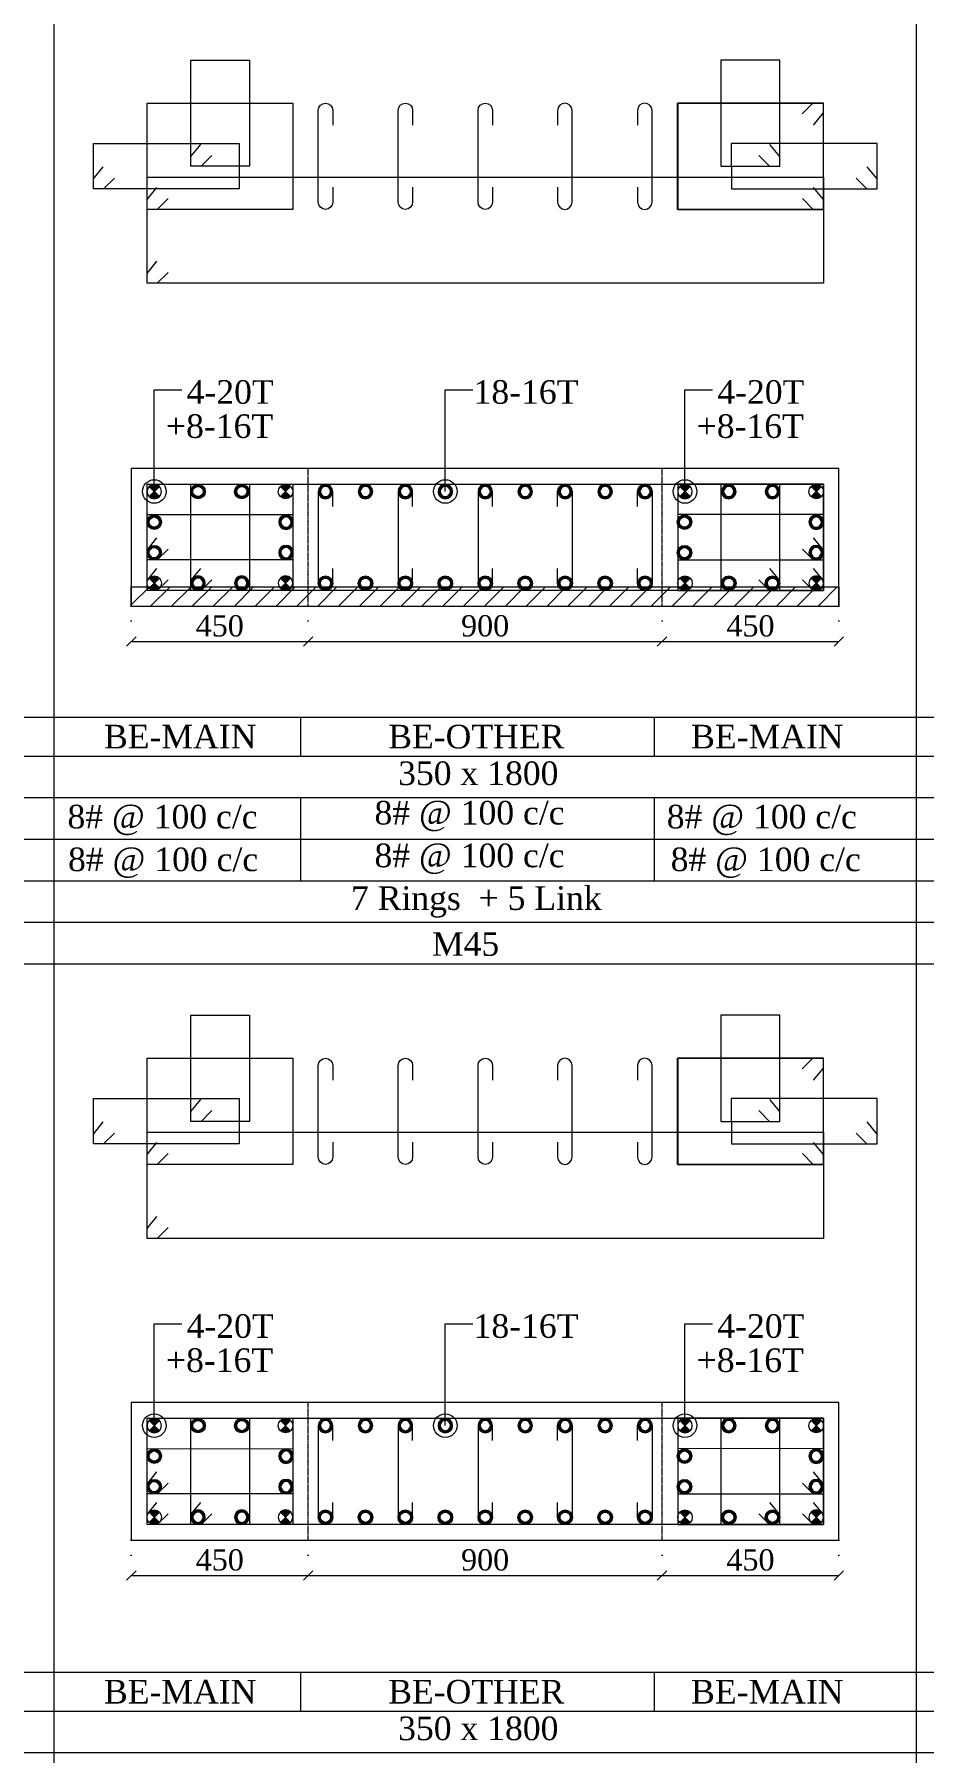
# Model space of a CAD drawing. Header units: millimetres. Extents: x 303 to 27724, y 300 to 68956.
# Drawn here: x 14513 to 16775, y 30529 to 34898 of the extents above; entities that cross this region are included whole.
import ezdxf

# ---------------------------------------------------------------- set-up
doc = ezdxf.new("R2010")
doc.units = ezdxf.units.MM
doc.linetypes.add('( Hidden )', pattern=[0.375, 0.25, -0.125])
doc.linetypes.add('DOT2', pattern=[0.125, 0, -0.125])
doc.layers.get('Defpoints').update_dxf_attribs({"lineweight": 0})
for name, color, linetype, lineweight in [('S-COL. STEEL DIA', 1, 'Continuous', 9), ('S-DIM FOOTING', 7, 'Continuous', 0), ('S-SECTION', 5, 'Continuous', 0), ('S-SECTION MARK', 7, 'Continuous', 0), ('S-SHEET', 7, 'Continuous', 0), ('S-STEEL', 1, 'Continuous', 9), ('S-STEEL-1', 1, 'Continuous', 0), ('S-STEEL-1 C.S.', 106, 'Continuous', 0), ('S-TEXT', 7, 'Continuous', 0), ('STRU.HATCH', 8, 'Continuous', 0)]:
    doc.layers.add(name, color=color, linetype=linetype, lineweight=lineweight)
doc.styles.add('AR', font='ARIALUNI.TTF', dxfattribs={"width": 0.8})
doc.styles.add('S-ROMANS', font='times.ttf')
doc.styles.add('TEXT', font='times.ttf')
doc.dimstyles.new('100', dxfattribs={"dimtxt": 180, "dimasz": 80, "dimexe": 0.18, "dimexo": 0.0625, "dimgap": 1, "dimtad": 1, "dimdec": 0, "dimzin": 0, "dimdsep": 46, "dimtxsty": 'AR', "dimblk": 'DOT', "dimcen": 0.09, "dimse1": 1, "dimse2": 1, "dimclrd": 50, "dimclrt": 256, "dimadec": 0, "dimazin": 0, "dimtfac": 1, "dimtdec": 0, "dimtix": 1, "dimtofl": 0, "dimtmove": 2, "dimatfit": 0, "dimfxl": 1, "dimtolj": 1, "dimtzin": 0, "dimlwd": -1, "dimarcsym": 0})
doc.dimstyles.new('SETU', dxfattribs={"dimtxt": 230, "dimasz": 0.2, "dimexe": 0.1, "dimexo": 0.1, "dimgap": 0.05, "dimtad": 1, "dimdec": 0, "dimzin": 0, "dimdsep": 46, "dimtxsty": 'TEXT', "dimblk": 'OBLIQUE', "dimcen": 0.09, "dimdle": 0.1, "dimclrd": 4, "dimclre": 256, "dimclrt": 256, "dimadec": 1, "dimazin": 0, "dimtfac": 1, "dimtdec": 0, "dimtix": 1, "dimtofl": 0, "dimtmove": 2, "dimatfit": 0, "dimfxl": 1, "dimtolj": 1, "dimtzin": 0, "dimlwd": -1, "dimlwe": -1, "dimarcsym": 1})

# ---------------------------------------------------------------- blocks, each defined once
blk = doc.blocks.new('*U18')
at = {"layer": 'S-COL. STEEL DIA'}
h = blk.add_hatch(color=256, dxfattribs=at)
h.dxf.hatch_style = 1
h.paths.add_polyline_path([(0, 0), (0, -18.5, 0.198912), (13, -13)])
h.paths.add_polyline_path([(0, 0), (-13, -13, 0.198912), (0, -18.5)])
h.paths.add_polyline_path([(0, 18.5, 0.198912), (-13, 13), (0, 0)])
h.paths.add_polyline_path([(13, 13, 0.198912), (0, 18.5), (0, 0)])
at = {"layer": 'S-COL. STEEL DIA', "lineweight": 5}
for p, q in [((-13, 13), (13, -13)), ((13, 13), (-13, -13))]:
    blk.add_line(p, q, dxfattribs=at)
blk.add_circle((0, 0), 18.5, dxfattribs=at)
blk = doc.blocks.new('*U4')
at = {"layer": 'S-COL. STEEL DIA'}
h = blk.add_hatch(color=256, dxfattribs=at)
h.dxf.hatch_style = 1
h.paths.add_polyline_path([(-18.5, 0, 1), (18.5, 0, 1)])
h.paths.add_polyline_path([(13, 0, -1), (-13, 0, -1)], flags=16)
at = {"layer": 'S-COL. STEEL DIA', "lineweight": 5}
for radius in [18.5, 13]:
    blk.add_circle((0, 0), radius, dxfattribs=at)
blk = doc.blocks.new('_Oblique')
at = {"color": 0, "linetype": 'ByBlock', "lineweight": -2}
blk.add_line((-0.5, -0.5), (0.5, 0.5), dxfattribs=at)
blk = doc.blocks.new('*D2127')
at = {"layer": 'Defpoints', "color": 0}
for p in [(14759.7, 31069.4), (15209.7, 31069.4), (15209.7, 30979.5)]:
    blk.add_point(p, dxfattribs=at)
at = {"layer": 'S-DIM FOOTING', "linetype": 'DOT2', "ltscale": 300}
for p, q in [((14759.7, 31069.3), (14759.7, 30979.4)), ((15209.7, 31069.3), (15209.7, 30979.4))]:
    blk.add_line(p, q, dxfattribs=at)
at = {"layer": 'S-DIM FOOTING', "ltscale": 300}
blk.add_line((14759.5, 30979.5), (15209.8, 30979.5), dxfattribs=at)
at = {"layer": 'S-DIM FOOTING', "linetype": 'ByBlock', "xscale": 24, "yscale": 24, "zscale": 24, "rotation": 180}
blk.add_blockref('_Oblique', (14759.7, 30979.5), dxfattribs=at)
at = {"layer": 'S-DIM FOOTING', "linetype": 'ByBlock', "xscale": 24, "yscale": 24, "zscale": 24}
blk.add_blockref('_Oblique', (15209.7, 30979.5), dxfattribs=at)
at = {"layer": 'S-DIM FOOTING', "insert": (14984.7, 31019), "char_height": 54, "attachment_point": 5, "style": 'TEXT'}
blk.add_mtext('\\A1;450', dxfattribs=at)
blk = doc.blocks.new('*D2128')
at = {"layer": 'Defpoints', "color": 0}
for p in [(15209.7, 31069.4), (16109.7, 31069.4), (16109.7, 30979.5)]:
    blk.add_point(p, dxfattribs=at)
at = {"layer": 'S-DIM FOOTING', "linetype": 'DOT2', "ltscale": 300}
for p, q in [((15209.7, 31069.3), (15209.7, 30979.4)), ((16109.7, 31069.3), (16109.7, 30979.4))]:
    blk.add_line(p, q, dxfattribs=at)
at = {"layer": 'S-DIM FOOTING', "ltscale": 300}
blk.add_line((15209.5, 30979.5), (16109.8, 30979.5), dxfattribs=at)
at = {"layer": 'S-DIM FOOTING', "linetype": 'ByBlock', "xscale": 24, "yscale": 24, "zscale": 24, "rotation": 180}
blk.add_blockref('_Oblique', (15209.7, 30979.5), dxfattribs=at)
at = {"layer": 'S-DIM FOOTING', "linetype": 'ByBlock', "xscale": 24, "yscale": 24, "zscale": 24}
blk.add_blockref('_Oblique', (16109.7, 30979.5), dxfattribs=at)
at = {"layer": 'S-DIM FOOTING', "insert": (15659.7, 31019.1), "char_height": 54, "attachment_point": 5, "style": 'TEXT'}
blk.add_mtext('\\A1;900', dxfattribs=at)
blk = doc.blocks.new('*D2129')
at = {"layer": 'Defpoints', "color": 0}
for p in [(16109.7, 31069.4), (16559.7, 31069.4), (16559.7, 30979.5)]:
    blk.add_point(p, dxfattribs=at)
at = {"layer": 'S-DIM FOOTING', "linetype": 'DOT2', "ltscale": 300}
for p, q in [((16109.7, 31069.3), (16109.7, 30979.4)), ((16559.7, 31069.3), (16559.7, 30979.4))]:
    blk.add_line(p, q, dxfattribs=at)
at = {"layer": 'S-DIM FOOTING', "ltscale": 300}
blk.add_line((16109.5, 30979.5), (16559.8, 30979.5), dxfattribs=at)
at = {"layer": 'S-DIM FOOTING', "linetype": 'ByBlock', "xscale": 24, "yscale": 24, "zscale": 24, "rotation": 180}
blk.add_blockref('_Oblique', (16109.7, 30979.5), dxfattribs=at)
at = {"layer": 'S-DIM FOOTING', "linetype": 'ByBlock', "xscale": 24, "yscale": 24, "zscale": 24}
blk.add_blockref('_Oblique', (16559.7, 30979.5), dxfattribs=at)
at = {"layer": 'S-DIM FOOTING', "insert": (16334.7, 31019), "char_height": 54, "attachment_point": 5, "style": 'TEXT'}
blk.add_mtext('\\A1;450', dxfattribs=at)
blk = doc.blocks.new('_Dot')
at = {"linetype": 'ByBlock', "lineweight": -2}
blk.add_line((-0.5, 0), (-1, 0), dxfattribs=at)
at = {"linetype": 'ByBlock', "const_width": 0.5}
blk.add_lwpolyline([(-0.25, 0, 1), (0.25, 0, 1)], format="xyb", close=True, dxfattribs=at)
blk = doc.blocks.new('*D2130')
at = {"layer": 'Defpoints', "color": 0}
for p in [(14759.7, 33444.1), (15209.7, 33444.1), (15209.7, 33354.2)]:
    blk.add_point(p, dxfattribs=at)
at = {"layer": 'S-DIM FOOTING', "linetype": 'DOT2', "ltscale": 300}
for p, q in [((14759.7, 33444), (14759.7, 33354.1)), ((15209.7, 33444), (15209.7, 33354.1))]:
    blk.add_line(p, q, dxfattribs=at)
at = {"layer": 'S-DIM FOOTING', "ltscale": 300}
blk.add_line((14759.5, 33354.2), (15209.8, 33354.2), dxfattribs=at)
at = {"layer": 'S-DIM FOOTING', "linetype": 'ByBlock', "xscale": 24, "yscale": 24, "zscale": 24, "rotation": 180}
blk.add_blockref('_Oblique', (14759.7, 33354.2), dxfattribs=at)
at = {"layer": 'S-DIM FOOTING', "linetype": 'ByBlock', "xscale": 24, "yscale": 24, "zscale": 24}
blk.add_blockref('_Oblique', (15209.7, 33354.2), dxfattribs=at)
at = {"layer": 'S-DIM FOOTING', "insert": (14984.7, 33393.7), "char_height": 54, "attachment_point": 5, "style": 'TEXT'}
blk.add_mtext('\\A1;450', dxfattribs=at)
blk = doc.blocks.new('*D2131')
at = {"layer": 'Defpoints', "color": 0}
for p in [(15209.7, 33444.1), (16109.7, 33444.1), (16109.7, 33354.2)]:
    blk.add_point(p, dxfattribs=at)
at = {"layer": 'S-DIM FOOTING', "linetype": 'DOT2', "ltscale": 300}
for p, q in [((15209.7, 33444), (15209.7, 33354.1)), ((16109.7, 33444), (16109.7, 33354.1))]:
    blk.add_line(p, q, dxfattribs=at)
at = {"layer": 'S-DIM FOOTING', "ltscale": 300}
blk.add_line((15209.5, 33354.2), (16109.8, 33354.2), dxfattribs=at)
at = {"layer": 'S-DIM FOOTING', "linetype": 'ByBlock', "xscale": 24, "yscale": 24, "zscale": 24, "rotation": 180}
blk.add_blockref('_Oblique', (15209.7, 33354.2), dxfattribs=at)
at = {"layer": 'S-DIM FOOTING', "linetype": 'ByBlock', "xscale": 24, "yscale": 24, "zscale": 24}
blk.add_blockref('_Oblique', (16109.7, 33354.2), dxfattribs=at)
at = {"layer": 'S-DIM FOOTING', "insert": (15659.7, 33393.8), "char_height": 54, "attachment_point": 5, "style": 'TEXT'}
blk.add_mtext('\\A1;900', dxfattribs=at)
blk = doc.blocks.new('*D2132')
at = {"layer": 'Defpoints', "color": 0}
for p in [(16109.7, 33444.1), (16559.7, 33444.1), (16559.7, 33354.2)]:
    blk.add_point(p, dxfattribs=at)
at = {"layer": 'S-DIM FOOTING', "linetype": 'DOT2', "ltscale": 300}
for p, q in [((16109.7, 33444), (16109.7, 33354.1)), ((16559.7, 33444), (16559.7, 33354.1))]:
    blk.add_line(p, q, dxfattribs=at)
at = {"layer": 'S-DIM FOOTING', "ltscale": 300}
blk.add_line((16109.5, 33354.2), (16559.8, 33354.2), dxfattribs=at)
at = {"layer": 'S-DIM FOOTING', "linetype": 'ByBlock', "xscale": 24, "yscale": 24, "zscale": 24, "rotation": 180}
blk.add_blockref('_Oblique', (16109.7, 33354.2), dxfattribs=at)
at = {"layer": 'S-DIM FOOTING', "linetype": 'ByBlock', "xscale": 24, "yscale": 24, "zscale": 24}
blk.add_blockref('_Oblique', (16559.7, 33354.2), dxfattribs=at)
at = {"layer": 'S-DIM FOOTING', "insert": (16334.7, 33393.7), "char_height": 54, "attachment_point": 5, "style": 'TEXT'}
blk.add_mtext('\\A1;450', dxfattribs=at)

msp = doc.modelspace()

# ---------------------------------------------------------------- hatches: boundary and pattern name
at = {"layer": 'STRU.HATCH'}
h = msp.add_hatch(dxfattribs=at)
h.set_pattern_fill('ANSI31', color=256, scale=300)
h.set_pattern_definition([(45, (-1816853.082, -590815.696), (-26.5165043, 26.5165043), [])])
h.paths.add_polyline_path([(14759.7, 33493.5), (16559.7, 33493.4), (16559.7, 33443.5), (14759.7, 33443.7)])

# ---------------------------------------------------------------- linework, layer by layer
at = {"layer": 'S-SECTION'}
for points, elevation in [([(16559.7, 33444.1), (16559.7, 33794.1), (14759.7, 33794.1), (14759.7, 33444.1)], 8.9), ([(16559.7, 31069.4), (16559.7, 31419.4), (14759.7, 31419.4), (14759.7, 31069.4)], 17.8)]:
    msp.add_lwpolyline(points, close=True, dxfattribs=dict(at, elevation=elevation))
at = {"layer": 'S-SHEET'}
for p, q in [((14562.7, 68956, 0.5), (14562.7, 299.8, 1)), ((16756.3, 68956, 1.3), (16756.3, 299.8, 1.9)), ((303, 33162.3, 7.4), (27724.1, 33162.3, 7.4)), ((15190.1, 33162.3, -0.7), (15190.1, 33062.8, -0.7)), ((16090.1, 33162.3, -0.7), (16090.1, 33062.8, -0.7)), ((303, 33062.8, -0.7), (27724.1, 33062.8, -0.7)), ((303, 32957.5, -0.7), (27724.1, 32957.5, -0.7)), ((303, 32957.5, -0.7), (27724.1, 32957.5, -0.7)), ((15190.1, 32957.5, -0.7), (15190.1, 32746.2, -0.7)), ((16090.1, 32957.5, -0.7), (16090.1, 32746.2, -0.7)), ((303, 32851.7, -0.7), (27724.1, 32851.7, -0.7)), ((303, 32746.2, -0.7), (27724.1, 32746.2, -0.7)), ((303, 32640.7, -0.7), (27724.1, 32640.7, -0.7)), ((303, 30734.2, 7.4), (27724.1, 30734.2, 7.4)), ((15190.1, 30734.1, 1.6), (15190.1, 30634.5, 1.6)), ((16090.1, 30734.1, 1.6), (16090.1, 30634.5, 1.6)), ((303, 30634.7, -0.7), (27724.1, 30634.7, -0.7)), ((303, 30529.5, -0.7), (27724.1, 30529.5, -0.7)), ((303, 30529.5, -0.7), (27724.1, 30529.5, -0.7))]:
    msp.add_line(p, q, dxfattribs=at)
at = {"layer": 'S-SHEET', "color": 0}
msp.add_line((303, 32535.2, -0.7), (27724.1, 32535.2, -0.7), dxfattribs=at)
at = {"layer": 'S-STEEL', "color": 3}
for points, elevation in [([(15272.1, 34509), (15272.1, 34471.3, -1), (15235.2, 34471.3), (15235.2, 34704.4, -1), (15272.1, 34704.4), (15272.1, 34667.2)], 17.8), ([(15475.3, 34509), (15475.3, 34471.3, -1), (15438.4, 34471.3), (15438.4, 34704.4, -1), (15475.3, 34704.4), (15475.3, 34667.2)], 17.8), ([(15678.5, 34509), (15678.5, 34471.3, -1), (15641.6, 34471.3), (15641.6, 34704.4, -1), (15678.5, 34704.4), (15678.5, 34667.2)], 17.8), ([(15844, 34509), (15844, 34471.3, 1), (15880.9, 34471.3), (15880.9, 34704.4, 1), (15844, 34704.4), (15844, 34667.2)], 17.8), ([(16047.3, 34509), (16047.3, 34471.3, 1), (16084.2, 34471.3), (16084.2, 34704.4, 1), (16047.3, 34704.4), (16047.3, 34667.2)], 17.8), ([(15272.1, 33697.9), (15272.1, 33735.6, 1), (15235.2, 33735.6), (15235.2, 33502.5, 1), (15272.1, 33502.5), (15272.1, 33539.8)], 8.9), ([(15475.3, 33697.9), (15475.3, 33735.6, 1), (15438.4, 33735.6), (15438.4, 33502.5, 1), (15475.3, 33502.5), (15475.3, 33539.8)], 8.9), ([(15678.5, 33697.9), (15678.5, 33735.6, 1), (15641.6, 33735.6), (15641.6, 33502.5, 1), (15678.5, 33502.5), (15678.5, 33539.8)], 8.9), ([(15844, 33697.9), (15844, 33735.6, -1), (15880.9, 33735.6), (15880.9, 33502.5, -1), (15844, 33502.5), (15844, 33539.8)], 8.9), ([(16047.3, 33697.9), (16047.3, 33735.6, -1), (16084.2, 33735.6), (16084.2, 33502.5, -1), (16047.3, 33502.5), (16047.3, 33539.8)], 8.9), ([(15272.1, 32081), (15272.1, 32043.3, -1), (15235.2, 32043.3), (15235.2, 32276.4, -1), (15272.1, 32276.4), (15272.1, 32239.1)], 17.8), ([(15475.3, 32081), (15475.3, 32043.3, -1), (15438.4, 32043.3), (15438.4, 32276.4, -1), (15475.3, 32276.4), (15475.3, 32239.1)], 17.8), ([(15678.5, 32081), (15678.5, 32043.3, -1), (15641.6, 32043.3), (15641.6, 32276.4, -1), (15678.5, 32276.4), (15678.5, 32239.1)], 17.8), ([(15844, 32081), (15844, 32043.3, 1), (15880.9, 32043.3), (15880.9, 32276.4, 1), (15844, 32276.4), (15844, 32239.1)], 17.8), ([(16047.3, 32081), (16047.3, 32043.3, 1), (16084.2, 32043.3), (16084.2, 32276.4, 1), (16047.3, 32276.4), (16047.3, 32239.1)], 17.8), ([(15272.1, 31323.2), (15272.1, 31360.9, 1), (15235.2, 31360.9), (15235.2, 31127.9, 1), (15272.1, 31127.9), (15272.1, 31165.1)], 17.8), ([(15475.3, 31323.2), (15475.3, 31360.9, 1), (15438.4, 31360.9), (15438.4, 31127.9, 1), (15475.3, 31127.9), (15475.3, 31165.1)], 17.8), ([(15678.5, 31323.2), (15678.5, 31360.9, 1), (15641.6, 31360.9), (15641.6, 31127.9, 1), (15678.5, 31127.9), (15678.5, 31165.1)], 17.8), ([(15844, 31323.2), (15844, 31360.9, -1), (15880.9, 31360.9), (15880.9, 31127.9, -1), (15844, 31127.9), (15844, 31165.1)], 17.8), ([(16047.3, 31323.2), (16047.3, 31360.9, -1), (16084.2, 31360.9), (16084.2, 31127.9, -1), (16047.3, 31127.9), (16047.3, 31165.1)], 17.8)]:
    msp.add_lwpolyline(points, format="xyb", dxfattribs=dict(at, elevation=elevation))
at = {"layer": 'S-STEEL', "color": 1}
for points, elevation in [([(16466.1, 34695.6), (16493.6, 34722.9), (16519.7, 34722.9), (16519.7, 34452.9), (16148.9, 34452.9), (16148.9, 34722.9), (16519.7, 34722.9), (16519.7, 34697.9), (16494.5, 34667)], 17.8), ([(14853.2, 34292.2), (14825.7, 34264.9), (14799.6, 34264.9), (14799.7, 34534.9), (16520.5, 34534.9), (16520.4, 34264.9), (14799.6, 34264.9), (14799.6, 34289.9), (14824.8, 34320.8)], 17.8), ([(14853.2, 33511.4), (14825.7, 33484.1), (14799.6, 33484.1), (14799.7, 33754.1), (16520.5, 33754.1), (16520.4, 33484.1), (14799.6, 33484.1), (14799.6, 33509.1), (14824.8, 33540)], 8.9), ([(16466.1, 32267.6), (16493.6, 32294.9), (16519.7, 32294.9), (16519.7, 32024.9), (16148.9, 32024.9), (16148.9, 32294.9), (16519.7, 32294.9), (16519.7, 32269.9), (16494.5, 32239)], 17.8), ([(14853.2, 31864.1), (14825.7, 31836.8), (14799.6, 31836.8), (14799.7, 32106.8), (16520.5, 32106.8), (16520.4, 31836.8), (14799.6, 31836.8), (14799.6, 31861.8), (14824.8, 31892.7)], 17.8), ([(14853.2, 31136.7), (14825.7, 31109.4), (14799.6, 31109.4), (14799.7, 31379.4), (16520.5, 31379.4), (16520.4, 31109.4), (14799.6, 31109.4), (14799.6, 31134.4), (14824.8, 31165.3)], 17.8)]:
    msp.add_lwpolyline(points, dxfattribs=dict(at, elevation=elevation))
at = {"layer": 'S-STEEL-1', "color": 41}
for points, elevation in [([(14964.5, 34589.7), (14937, 34562.3), (14910.9, 34562.3), (14910.9, 34832.3), (15060.4, 34832.3), (15060.4, 34562.3), (14910.9, 34562.3), (14910.9, 34587.4), (14936.1, 34618.2)], 17.8), ([(16355.6, 34589.7), (16383.1, 34562.3), (16409.2, 34562.3), (16409.2, 34832.3), (16259.7, 34832.3), (16259.7, 34562.3), (16409.2, 34562.3), (16409.2, 34587.4), (16384, 34618.2)], 17.8), ([(14716.8, 34532.4), (14689.3, 34505), (14663.2, 34505), (14663.2, 34620.1), (15034, 34620.1), (15034, 34505), (14663.2, 34505), (14663.2, 34530.1), (14688.4, 34560.9)], 17.8), ([(16603.3, 34532.4), (16630.8, 34505), (16656.8, 34505), (16656.8, 34620.1), (16286, 34620.1), (16286.1, 34505), (16656.8, 34505), (16656.8, 34530.1), (16631.7, 34560.9)], 17.8), ([(14964.5, 33511.4), (14937, 33484.1), (14910.9, 33484.1), (14910.9, 33754.1), (15060.4, 33754.1), (15060.4, 33484.1), (14910.9, 33484.1), (14910.9, 33509.1), (14936.1, 33540)], 8.9), ([(16355.6, 33511.4), (16383.1, 33484.1), (16409.2, 33484.1), (16409.2, 33754.1), (16259.7, 33754.1), (16259.7, 33484.1), (16409.2, 33484.1), (16409.2, 33509.1), (16384, 33540)], 8.9), ([(14853.2, 33589.1), (14825.7, 33561.8), (14799.6, 33561.8), (14799.7, 33676.8), (15170.5, 33676.8), (15170.4, 33561.8), (14799.6, 33561.8), (14799.6, 33586.8), (14824.8, 33617.7)], 8.9), ([(16466.9, 33589.1), (16494.4, 33561.8), (16520.4, 33561.8), (16520.4, 33676.8), (16149.6, 33676.8), (16149.6, 33561.8), (16520.4, 33561.8), (16520.4, 33586.8), (16495.3, 33617.7)], 8.9), ([(14964.5, 32161.6), (14937, 32134.3), (14910.9, 32134.3), (14910.9, 32404.3), (15060.4, 32404.3), (15060.4, 32134.3), (14910.9, 32134.3), (14910.9, 32159.3), (14936.1, 32190.2)], 17.8), ([(16355.6, 32161.6), (16383.1, 32134.3), (16409.2, 32134.3), (16409.2, 32404.3), (16259.7, 32404.3), (16259.7, 32134.3), (16409.2, 32134.3), (16409.2, 32159.3), (16384, 32190.2)], 17.8), ([(14716.8, 32104.3), (14689.3, 32077), (14663.2, 32077), (14663.2, 32192), (15034, 32192), (15034, 32077), (14663.2, 32077), (14663.2, 32102), (14688.4, 32132.9)], 17.8), ([(16603.3, 32104.3), (16630.8, 32077), (16656.8, 32077), (16656.8, 32192), (16286, 32192), (16286.1, 32077), (16656.8, 32077), (16656.8, 32102), (16631.7, 32132.9)], 17.8), ([(14964.5, 31136.7), (14937, 31109.4), (14910.9, 31109.4), (14910.9, 31379.4), (15060.4, 31379.4), (15060.4, 31109.4), (14910.9, 31109.4), (14910.9, 31134.4), (14936.1, 31165.3)], 17.8), ([(16355.6, 31136.7), (16383.1, 31109.4), (16409.2, 31109.4), (16409.2, 31379.4), (16259.7, 31379.4), (16259.7, 31109.4), (16409.2, 31109.4), (16409.2, 31134.4), (16384, 31165.3)], 17.8), ([(14853.2, 31214.4), (14825.7, 31187.1), (14799.6, 31187.1), (14799.7, 31302.2), (15170.5, 31302.1), (15170.4, 31187.1), (14799.6, 31187.1), (14799.6, 31212.1), (14824.8, 31243)], 17.8), ([(16466.9, 31214.4), (16494.4, 31187.1), (16520.4, 31187.1), (16520.4, 31302.2), (16149.6, 31302.1), (16149.6, 31187.1), (16520.4, 31187.1), (16520.4, 31212.1), (16495.3, 31243)], 17.8)]:
    msp.add_lwpolyline(points, dxfattribs=dict(at, elevation=elevation))
at = {"layer": 'S-STEEL-1', "color": 6}
for points, elevation in [([(14853.2, 34480.3), (14825.7, 34452.9), (14799.6, 34452.9), (14799.7, 34722.9), (15170.5, 34722.9), (15170.4, 34452.9), (14799.6, 34452.9), (14799.6, 34478), (14824.8, 34508.8)], 17.8), ([(16466.9, 34480.3), (16494.4, 34452.9), (16520.5, 34452.9), (16520.5, 34722.9), (16149.7, 34722.9), (16149.7, 34452.9), (16520.5, 34452.9), (16520.5, 34478), (16495.3, 34508.8)], 17.8), ([(14853.2, 33511.4), (14825.7, 33484.1), (14799.6, 33484.1), (14799.7, 33754.1), (15170.5, 33754.1), (15170.4, 33484.1), (14799.6, 33484.1), (14799.6, 33509.1), (14824.8, 33540)], 8.9), ([(16466.9, 33511.4), (16494.4, 33484.1), (16520.5, 33484.1), (16520.5, 33754.1), (16149.7, 33754.1), (16149.7, 33484.1), (16520.5, 33484.1), (16520.5, 33509.1), (16495.3, 33540)], 8.9), ([(14853.2, 32052.2), (14825.7, 32024.9), (14799.6, 32024.9), (14799.7, 32294.9), (15170.5, 32294.9), (15170.4, 32024.9), (14799.6, 32024.9), (14799.6, 32049.9), (14824.8, 32080.8)], 17.8), ([(16466.9, 32052.2), (16494.4, 32024.9), (16520.5, 32024.9), (16520.5, 32294.9), (16149.7, 32294.9), (16149.7, 32024.9), (16520.5, 32024.9), (16520.5, 32049.9), (16495.3, 32080.8)], 17.8), ([(14853.2, 31136.7), (14825.7, 31109.4), (14799.6, 31109.4), (14799.7, 31379.4), (15170.5, 31379.4), (15170.4, 31109.4), (14799.6, 31109.4), (14799.6, 31134.4), (14824.8, 31165.3)], 17.8), ([(16466.9, 31136.7), (16494.4, 31109.4), (16520.5, 31109.4), (16520.5, 31379.4), (16149.7, 31379.4), (16149.7, 31109.4), (16520.5, 31109.4), (16520.5, 31134.4), (16495.3, 31165.3)], 17.8)]:
    msp.add_lwpolyline(points, dxfattribs=dict(at, elevation=elevation))
at = {"layer": 'S-STEEL-1 C.S.', "color": 8, "linetype": '( Hidden )'}
for p, q in [((15209.7, 33444.1, 8.9), (15209.7, 33794.1, 8.9)), ((16109.7, 33444.1, 8.9), (16109.7, 33794.1, 8.9)), ((15209.7, 31069.4, 17.8), (15209.7, 31419.4, 17.8)), ((16109.7, 31069.4, 17.8), (16109.7, 31419.4, 17.8))]:
    msp.add_line(p, q, dxfattribs=at)
at = {"layer": 'STRU.HATCH', "elevation": 1}
msp.add_lwpolyline([(14759.7, 33493.5), (16559.7, 33493.4), (16559.7, 33443.5), (14759.7, 33443.7)], close=True, dxfattribs=at)

# ---------------------------------------------------------------- block references
at = {"layer": 'S-COL. STEEL DIA', "xscale": -1, "rotation": 180}
for name, p in [('*U18', (14818.1, 33735.6, 8.9)), ('*U4', (15253.6, 33735.6, 8.9)), ('*U4', (15355.2, 33735.6, 8.9)), ('*U4', (15456.8, 33735.6, 8.9)), ('*U4', (15558.4, 33735.6, 8.9)), ('*U4', (15660.1, 33735.6, 8.9)), ('*U4', (15761.7, 33735.6, 8.9)), ('*U4', (15863.3, 33735.6, 8.9)), ('*U4', (15964.9, 33735.6, 8.9)), ('*U4', (16066.5, 33735.6, 8.9)), ('*U18', (16168.1, 33735.6, 8.9)), ('*U4', (16279.4, 33735.6, 8.9)), ('*U4', (16390.7, 33735.6, 8.9)), ('*U18', (14818.1, 31360.9, 17.8)), ('*U4', (15253.6, 31360.9, 17.8)), ('*U4', (15355.2, 31360.9, 17.8)), ('*U4', (15456.8, 31360.9, 17.8)), ('*U4', (15558.4, 31360.9, 17.8)), ('*U4', (15660.1, 31360.9, 17.8)), ('*U4', (15761.7, 31360.9, 17.8)), ('*U4', (15863.3, 31360.9, 17.8)), ('*U4', (15964.9, 31360.9, 17.8)), ('*U4', (16066.5, 31360.9, 17.8)), ('*U18', (16168.1, 31360.9, 17.8)), ('*U4', (16279.4, 31360.9, 17.8)), ('*U4', (16390.7, 31360.9, 17.8))]:
    msp.add_blockref(name, p, dxfattribs=at)
at = {"layer": 'S-COL. STEEL DIA', "rotation": 180}
for name, p in [('*U4', (14929.4, 33735.6, 8.9)), ('*U4', (15040.7, 33735.6, 8.9)), ('*U18', (15152, 33735.6, 8.9)), ('*U18', (16502, 33735.6, 8.9)), ('*U4', (14929.4, 31360.9, 17.8)), ('*U4', (15040.7, 31360.9, 17.8)), ('*U18', (15152, 31360.9, 17.8)), ('*U18', (16502, 31360.9, 17.8))]:
    msp.add_blockref(name, p, dxfattribs=at)
at = {"layer": 'S-COL. STEEL DIA'}
for name, p in [('*U4', (14818.1, 33657.9, 8.9)), ('*U4', (16166.9, 33657.9, 8.9)), ('*U4', (14818.1, 33580.2, 8.9)), ('*U4', (16166.9, 33580.2, 8.9)), ('*U18', (14818.1, 33502.5, 8.9)), ('*U4', (15253.6, 33502.5, 8.9)), ('*U4', (15355.2, 33502.5, 8.9)), ('*U4', (15456.8, 33502.5, 8.9)), ('*U4', (15558.4, 33502.5, 8.9)), ('*U4', (15660.1, 33502.5, 8.9)), ('*U4', (15761.7, 33502.5, 8.9)), ('*U4', (15863.3, 33502.5, 8.9)), ('*U4', (15964.9, 33502.5, 8.9)), ('*U4', (16066.5, 33502.5, 8.9)), ('*U18', (16168.1, 33502.5, 8.9)), ('*U4', (16279.4, 33502.5, 8.9)), ('*U4', (16390.7, 33502.5, 8.9)), ('*U4', (14818.1, 31283.3, 17.8)), ('*U4', (16166.9, 31283.3, 17.8)), ('*U4', (14818.1, 31205.6, 17.8)), ('*U4', (16166.9, 31205.6, 17.8)), ('*U18', (14818.1, 31127.9, 17.8)), ('*U4', (15253.6, 31127.9, 17.8)), ('*U4', (15355.2, 31127.9, 17.8)), ('*U4', (15456.8, 31127.9, 17.8)), ('*U4', (15558.4, 31127.9, 17.8)), ('*U4', (15660.1, 31127.9, 17.8)), ('*U4', (15761.7, 31127.9, 17.8)), ('*U4', (15863.3, 31127.9, 17.8)), ('*U4', (15964.9, 31127.9, 17.8)), ('*U4', (16066.5, 31127.9, 17.8)), ('*U18', (16168.1, 31127.9, 17.8)), ('*U4', (16279.4, 31127.9, 17.8)), ('*U4', (16390.7, 31127.9, 17.8))]:
    msp.add_blockref(name, p, dxfattribs=at)
at = {"layer": 'S-COL. STEEL DIA', "xscale": -1}
for name, p in [('*U4', (15153.2, 33657.9, 8.9)), ('*U4', (16502, 33657.9, 8.9)), ('*U4', (15153.2, 33580.2, 8.9)), ('*U4', (16502, 33580.2, 8.9)), ('*U4', (14929.4, 33502.5, 8.9)), ('*U4', (15040.7, 33502.5, 8.9)), ('*U18', (15152, 33502.5, 8.9)), ('*U18', (16502, 33502.5, 8.9)), ('*U4', (15153.2, 31283.3, 17.8)), ('*U4', (16502, 31283.3, 17.8)), ('*U4', (15153.2, 31205.6, 17.8)), ('*U4', (16502, 31205.6, 17.8)), ('*U4', (14929.4, 31127.9, 17.8)), ('*U4', (15040.7, 31127.9, 17.8)), ('*U18', (15152, 31127.9, 17.8)), ('*U18', (16502, 31127.9, 17.8))]:
    msp.add_blockref(name, p, dxfattribs=at)

# ---------------------------------------------------------------- texts
at = {"layer": 'S-TEXT', "color": 7, "style": 'TEXT'}
for s, p in [('4-20T', (14900.3, 33958.6, 8.9)), ('18-16T', (15630.3, 33958.6, 8.9)), ('4-20T', (16250.3, 33958.6, 8.9)), ('+8-16T', (14847.9, 33871.8, 8.9)), ('+8-16T', (16197.9, 33871.8, 8.9)), ('4-20T', (14900.3, 31583.9, 17.8)), ('18-16T', (15630.3, 31583.9, 17.8)), ('4-20T', (16250.3, 31583.9, 17.8)), ('+8-16T', (14847.9, 31497.1, 17.8)), ('+8-16T', (16197.9, 31497.1, 17.8))]:
    msp.add_text(s, height=60, dxfattribs=at).set_placement(p)
at = {"layer": 'S-TEXT', "style": 'S-ROMANS'}
for s, p in [('BE-MAIN ', (14690.2, 33082.5, -0.7)), ('BE-OTHER', (15413.2, 33082.5, -0.7)), ('BE-MAIN ', (16183.7, 33082.5, -0.7)), ('350 x 1800', (15438.4, 32989.3, -0.7)), ('8# @ 100 c/c', (14597.2, 32879, -0.7)), ('8# @ 100 c/c', (15378.2, 32889, -0.7)), ('8# @ 100 c/c', (16121.7, 32879, -0.7)), ('8# @ 100 c/c', (14598.7, 32770.4, -0.7)), ('8# @ 100 c/c', (15378.2, 32780.4, -0.7)), ('8# @ 100 c/c', (16131.7, 32770.4, -0.7)), ('7 Rings  + 5 Link', (15318.4, 32671.9, -0.7)), ('M45', (15524.3, 32555.2, -0.7)), ('BE-MAIN ', (14690.2, 30654.3, 1.6)), ('BE-OTHER', (15413.2, 30654.3, 1.6)), ('BE-MAIN ', (16183.7, 30654.3, 1.6)), ('350 x 1800', (15438.4, 30561.1, 1.6))]:
    msp.add_text(s, height=60, dxfattribs=at).set_placement(p)

# ---------------------------------------------------------------- dimensions: what is measured, and where the dimension line sits
at = {"layer": 'S-DIM FOOTING', "ltscale": 300}
for base, p1, p2, picture, middle in [((15209.7, 33354.2, 8.5), (14759.7, 33444.1, 8.9), (15209.7, 33444.1, 8.9), '*D2130', (14984.7, 33393.7, 8.5)), ((16109.7, 33354.2, 8.5), (15209.7, 33444.1, 8.9), (16109.7, 33444.1, 8.9), '*D2131', (15659.7, 33393.8, 8.5)), ((16559.7, 33354.2, 8.5), (16109.7, 33444.1, 8.9), (16559.7, 33444.1, 8.9), '*D2132', (16334.7, 33393.7, 8.5)), ((15209.7, 30979.5, 17.4), (14759.7, 31069.4, 17.8), (15209.7, 31069.4, 17.8), '*D2127', (14984.7, 31019, 17.4)), ((16109.7, 30979.5, 17.4), (15209.7, 31069.4, 17.8), (16109.7, 31069.4, 17.8), '*D2128', (15659.7, 31019.1, 17.4)), ((16559.7, 30979.5, 17.4), (16109.7, 31069.4, 17.8), (16559.7, 31069.4, 17.8), '*D2129', (16334.7, 31019, 17.4))]:
    dim = msp.add_linear_dim(base=base, p1=p1, p2=p2, angle=180, dimstyle='SETU', override={"dimscale": 1.2, "dimtxt": 45, "dimasz": 20, "dimgap": 10, "dimblk1": 'Oblique', "dimblk2": 'Oblique', "dimsah": 1, "dimclrd": 256, "dimarcsym": 1}, dxfattribs=at)
    dim.commit()
    dim.dimension.update_dxf_attribs({"geometry": picture, "text_midpoint": middle})

# ---------------------------------------------------------------- leaders
at = {"layer": 'S-SECTION MARK'}
for points in [[(14818.1, 33735.6, 8.9), (14818.1, 33994.4, 8.9), (14888.4, 33994.4, 8.9)], [(15558.4, 33735.6, 8.9), (15558.4, 33994.4, 8.9), (15628.7, 33994.4, 8.9)], [(16168.1, 33735.6, 8.9), (16168.1, 33994.4, 8.9), (16238.4, 33994.4, 8.9)], [(14818.1, 31360.9, 17.8), (14818.1, 31619.7, 17.8), (14888.4, 31619.7, 17.8)], [(15558.4, 31360.9, 17.8), (15558.4, 31619.7, 17.8), (15628.7, 31619.7, 17.8)], [(16168.1, 31360.9, 17.8), (16168.1, 31619.7, 17.8), (16238.4, 31619.7, 17.8)]]:
    msp.add_leader(points, dimstyle='100', override={"dimasz": 60, "dimtad": 0, "dimclrd": 256, "dimldrblk": 'DotBlank', "dimfxl": 50, "dimfxlon": 1, "dimarcsym": 1}, dxfattribs=at)

doc.saveas('drawing.dxf')
